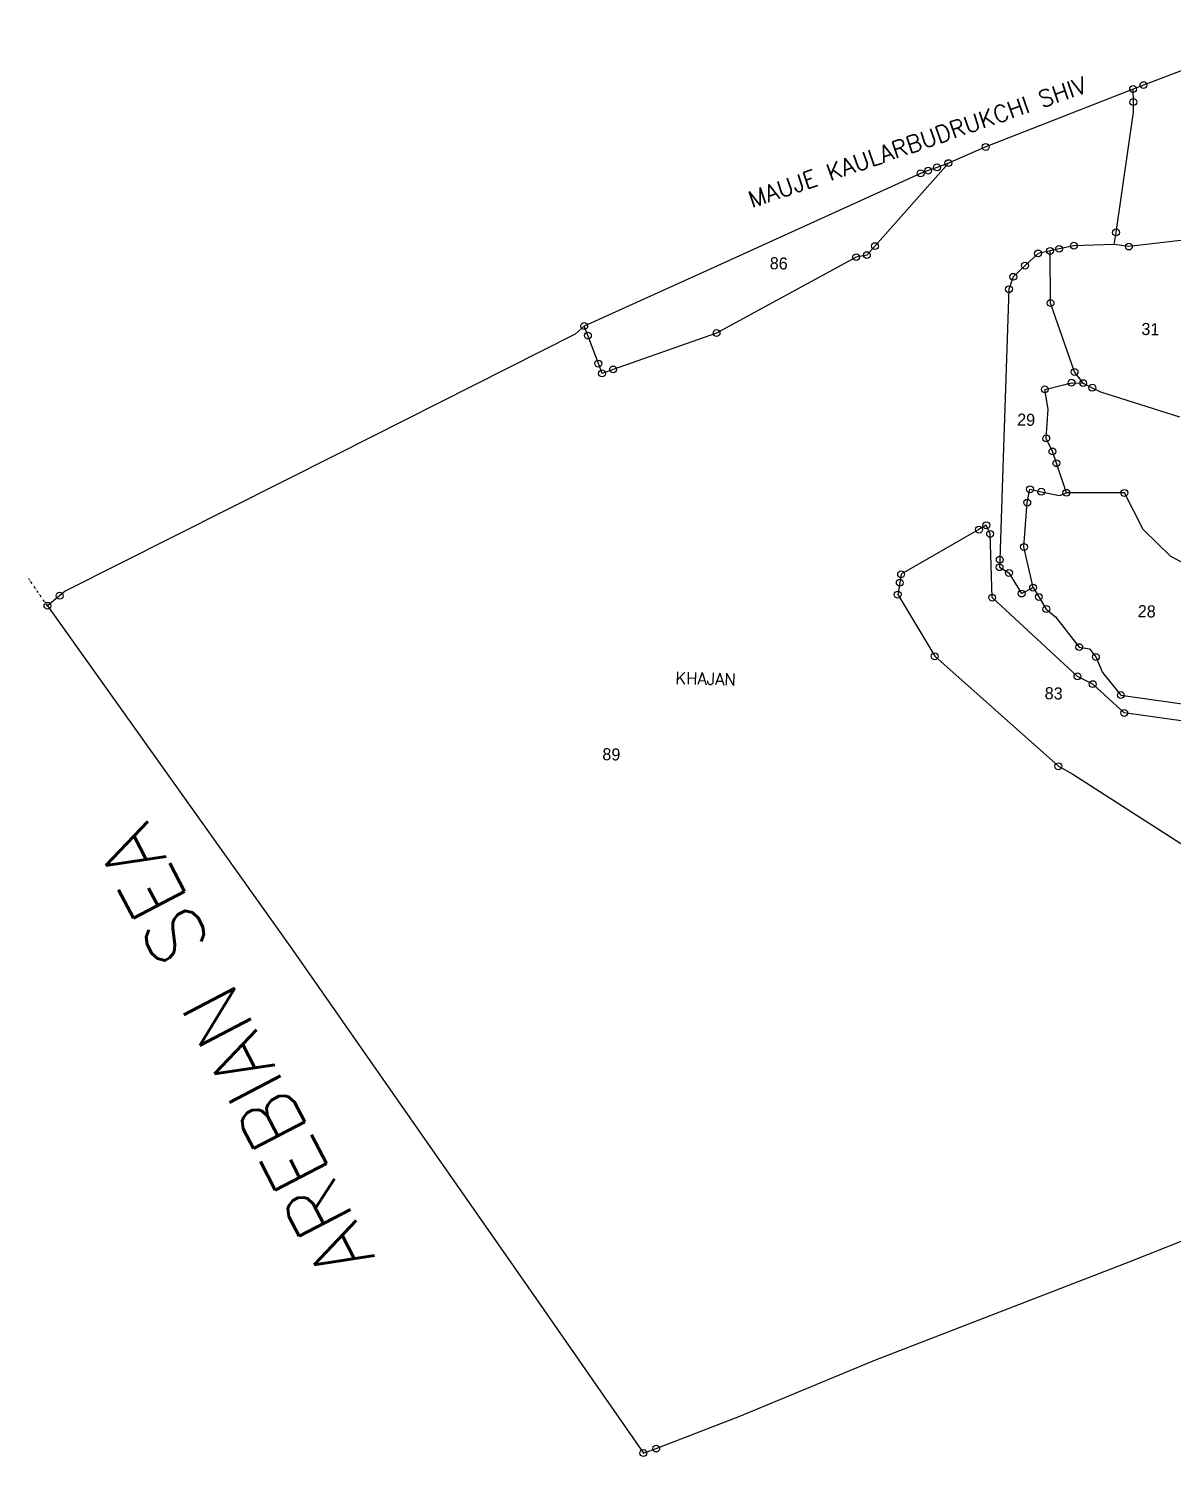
# Model space of a CAD drawing. Header units: metres. Extents: x 266268 to 268660, y 2140798 to 2142438.
# Drawn here: x 266268 to 267107, y 2140798 to 2141844 of the extents above; entities that cross this region are included whole.
import ezdxf

# ---------------------------------------------------------------- set-up
doc = ezdxf.new("R2010")
doc.units = ezdxf.units.M
doc.header["$LTSCALE"] = 0.3
doc.linetypes.add('DIVIDE', pattern=[1.25, 0.5, -0.25, 0, -0.25, 0, -0.25])
for name, color, linetype in [('POLY_PARCEL', 6, 'Continuous'), ('POLY_WATER', 4, 'Continuous'), ('SYM_STONE', 1, 'Continuous'), ('TEXT_MAPIN', 7, 'Continuous'), ('TEXT_MAPOUT', 7, 'Continuous'), ('TEXT_PARCEL', 7, 'Continuous'), ('V_BOUND_LINE', 7, 'Continuous'), ('V_DIVIDE_LINE', 7, 'DIVIDE')]:
    doc.layers.add(name, color=color, linetype=linetype)
doc.styles.get("Standard").update_dxf_attribs({"font": 'simplex.shx'})
doc.styles.add('TEXT_MAP', font='', dxfattribs={"height": 1.8})
doc.styles.get('TEXT_MAP').set_extended_font_data('Kruti Dev 050')

msp = doc.modelspace()

# ---------------------------------------------------------------- linework, layer by layer
at = {"layer": 'POLY_PARCEL'}
for p, q in [((267074.2, 2141684.4), (267063.5, 2141685.9)), ((267129.1, 2141690.8), (267074.2, 2141684.4)), ((267016.8, 2141642.9), (267016.4, 2141681.2)), ((267034.4, 2141592.5), (267016.8, 2141642.9)), ((267040.7, 2141584.3), (267034.4, 2141592.5)), ((267012.6, 2141579.7), (267032.2, 2141584.6)), ((267032.2, 2141584.6), (267040.7, 2141584.3)), ((267040.7, 2141584.3), (267047.4, 2141580.9)), ((267047.4, 2141580.9), (267053.4, 2141577.8)), ((267015.1, 2141565.1), (267012.6, 2141579.7)), ((267053.4, 2141577.8), (267111.2, 2141559.5)), ((267013.6, 2141543.8), (267015.1, 2141565.1)), ((267018.2, 2141534.2), (267013.6, 2141543.8)), ((267021.1, 2141525.6), (267018.2, 2141534.2)), ((267028.4, 2141503.9), (267021.1, 2141525.6)), ((266999.7, 2141496.7), (267001.7, 2141506.5)), ((267001.7, 2141506.5), (267010, 2141504.7)), ((267010, 2141504.7), (267023.3, 2141501.9)), ((267023.3, 2141501.9), (267028.4, 2141503.9)), ((267070.9, 2141503.8), (267028.4, 2141503.9)), ((267084.6, 2141477.1), (267070.9, 2141503.8)), ((266997.3, 2141464.2), (266999.7, 2141496.7)), ((267105, 2141457.3), (267084.6, 2141477.1)), ((267004, 2141434.4), (266997.3, 2141464.2)), ((267154.9, 2141431.2), (267105, 2141457.3))]:
    msp.add_line(p, q, dxfattribs=at)
at = {"layer": 'POLY_WATER'}
for p, q in [((267077.5, 2141790.3), (267077.3, 2141799.8)), ((267077.7, 2141782.8), (267077.5, 2141790.3)), ((267064.8, 2141694.7), (267077.7, 2141782.8)), ((266941.9, 2141745.5), (266888.1, 2141684.7)), ((267063.5, 2141685.9), (267033.9, 2141685)), ((267063.5, 2141685.9), (267064.8, 2141694.7)), ((266874.3, 2141676.6), (266772, 2141621)), ((266882.2, 2141678.1), (266874.3, 2141676.6)), ((266888.1, 2141684.7), (266882.2, 2141678.1)), ((267007.6, 2141679.3), (266998.1, 2141670.4)), ((267016.4, 2141681.2), (267007.6, 2141679.3)), ((267023.1, 2141682.7), (267016.4, 2141681.2)), ((267033.9, 2141685), (267023.1, 2141682.7)), ((266998.1, 2141670.4), (266989.5, 2141662.2)), ((266989.5, 2141662.2), (266986.3, 2141653.1)), ((266986.3, 2141653.1), (266982.1, 2141529.9)), ((266677.7, 2141619.1), (266675, 2141626.1)), ((266685.4, 2141598.6), (266677.7, 2141619.1)), ((266772, 2141621), (266696.2, 2141594.3)), ((266688.1, 2141591.4), (266685.4, 2141598.6)), ((266696.2, 2141594.3), (266688.1, 2141591.4)), ((266982.1, 2141529.9), (266979.6, 2141454.9)), ((266964.3, 2141476.9), (266907.3, 2141444.2)), ((266969.7, 2141480.1), (266964.3, 2141476.9)), ((266972.5, 2141473.8), (266969.7, 2141480.1)), ((266974, 2141427.1), (266972.5, 2141473.8)), ((266979.6, 2141454.9), (266979.4, 2141449.4)), ((266979.4, 2141449.4), (266986.3, 2141445.2)), ((266986.3, 2141445.2), (266995.6, 2141430.1)), ((266906.3, 2141438), (266904.8, 2141429.3)), ((266907.3, 2141444.2), (266906.3, 2141438)), ((266995.6, 2141430.1), (267004, 2141434.4)), ((267004, 2141434.4), (267008.2, 2141427.6)), ((266904.8, 2141429.3), (266931.9, 2141384.1)), ((267036.5, 2141369.4), (266974, 2141427.1)), ((267008.2, 2141427.6), (267013.7, 2141418.7)), ((267013.7, 2141418.7), (267020.4, 2141412.9)), ((267020.4, 2141412.9), (267037.8, 2141390.8)), ((266931.9, 2141384.1), (267022.5, 2141303.5)), ((267037.8, 2141390.8), (267045.3, 2141389.6)), ((267045.3, 2141389.6), (267050, 2141383.6)), ((267050, 2141383.6), (267054.8, 2141372.2)), ((267054.8, 2141372.2), (267068.3, 2141355.7)), ((267047.7, 2141363.7), (267036.5, 2141369.4)), ((267070.8, 2141342.6), (267047.7, 2141363.7)), ((267068.3, 2141355.7), (267127.2, 2141347.3)), ((267148.4, 2141331.7), (267070.8, 2141342.6)), ((267022.5, 2141303.5), (267033.2, 2141297.7)), ((267033.2, 2141297.7), (267128.6, 2141236.4))]:
    msp.add_line(p, q, dxfattribs=at)
at = {"layer": 'SYM_STONE'}
for centre in [(267077.3, 2141799.8), (267084.9, 2141802.7), (267077.5, 2141790.3), (266969.3, 2141757.4), (266941.9, 2141745.5), (266921.6, 2141738), (266927.1, 2141740), (266933.6, 2141742.4), (267064.8, 2141694.7), (266888.1, 2141684.7), (267023.1, 2141682.7), (267033.9, 2141685), (267074.2, 2141684.4), (266874.3, 2141676.6), (266882.2, 2141678.1), (267007.6, 2141679.3), (267016.4, 2141681.2), (266989.5, 2141662.2), (266998.1, 2141670.4), (266986.3, 2141653.1), (267016.8, 2141642.9), (266675, 2141626.1), (266772, 2141621), (266677.7, 2141619.1), (266685.4, 2141598.6), (266688.1, 2141591.4), (266696.2, 2141594.3), (267034.4, 2141592.5), (267012.6, 2141579.7), (267032.2, 2141584.6), (267040.7, 2141584.3), (267047.4, 2141580.9), (267013.6, 2141543.8), (267018.2, 2141534.2), (267021.1, 2141525.6), (267001.7, 2141506.5), (266999.7, 2141496.7), (267010, 2141504.7), (267028.4, 2141503.9), (267070.9, 2141503.8), (266964.3, 2141476.9), (266969.7, 2141480.1), (266972.5, 2141473.8), (266997.3, 2141464.2), (266979.6, 2141454.9), (266907.3, 2141444.2), (266979.4, 2141449.4), (266986.3, 2141445.2), (266906.3, 2141438), (267004, 2141434.4), (266281.6, 2141421.1), (266290.5, 2141428.5), (266904.8, 2141429.3), (266974, 2141427.1), (266995.6, 2141430.1), (267008.2, 2141427.6), (267013.7, 2141418.7), (267037.8, 2141390.8), (266931.9, 2141384.1), (267050, 2141383.6), (267036.5, 2141369.4), (267047.7, 2141363.7), (267068.3, 2141355.7), (267070.8, 2141342.6), (267022.5, 2141303.5), (266718.4, 2140800.2), (266727.8, 2140803.5)]:
    msp.add_circle(centre, 2.51, dxfattribs=at)
at = {"layer": 'V_BOUND_LINE'}
for p, q in [((267194.4, 2141844.1), (267084.9, 2141802.7)), ((267084.9, 2141802.7), (267077.3, 2141799.8)), ((267077.3, 2141799.8), (266969.3, 2141757.4)), ((266969.3, 2141757.4), (266941.9, 2141745.5)), ((266921.6, 2141738), (266762, 2141665.3)), ((266927.1, 2141740), (266921.6, 2141738)), ((266933.6, 2141742.4), (266927.1, 2141740)), ((266941.9, 2141745.5), (266933.6, 2141742.4)), ((266762, 2141665.3), (266675, 2141626.1)), ((266675, 2141626.1), (266668.3, 2141620.2)), ((266668.3, 2141620.2), (266493.7, 2141532.1)), ((266493.7, 2141532.1), (266294.7, 2141431.9)), ((266290.5, 2141428.5), (266281.6, 2141421.1)), ((266294.7, 2141431.9), (266290.5, 2141428.5)), ((266281.6, 2141421.1), (266460.6, 2141169.7)), ((266460.6, 2141169.7), (266633.6, 2140921.9)), ((267074.4, 2140940.4), (267189.5, 2140986.2)), ((266888.1, 2140868.3), (267074.4, 2140940.4)), ((266633.6, 2140921.9), (266718.4, 2140800.2)), ((266789.1, 2140827.1), (266888.1, 2140868.3)), ((266727.8, 2140803.5), (266789.1, 2140827.1)), ((266718.4, 2140800.2), (266727.8, 2140803.5))]:
    msp.add_line(p, q, dxfattribs=at)
at = {"layer": 'V_DIVIDE_LINE', "ltscale": 10}
msp.add_line((266281.6, 2141421.1), (266267.8, 2141441.1), dxfattribs=at)

# ---------------------------------------------------------------- texts
at = {"layer": 'TEXT_MAPIN'}
msp.add_text('KHAJAN', height=8.85, rotation=358.579, dxfattribs=at).set_placement((266741.6, 2141363.8))
at = {"layer": 'TEXT_MAPOUT'}
for s, height, rotation, p in [('MAUJE KAULARBUDRUKCHI SHIV', 12.291, 19.0374, (266797.9, 2141712.5)), ('AREBIAN SEA', 42.29, 117.548, (266522.1, 2140943.3))]:
    msp.add_text(s, height=height, rotation=rotation, dxfattribs=at).set_placement(p)
at = {"layer": 'TEXT_PARCEL', "style": 'TEXT_MAP'}
for s, p in [('86', (266810.9, 2141667.8)), ('31', (267083.3, 2141619.6)), ('29', (266992.2, 2141553.2)), ('28', (267080.6, 2141412.8)), ('83', (267012.4, 2141352.7)), ('89', (266688.2, 2141308))]:
    msp.add_text(s, height=8.85, rotation=358.579, dxfattribs=at).set_placement(p)

doc.saveas('drawing.dxf')
